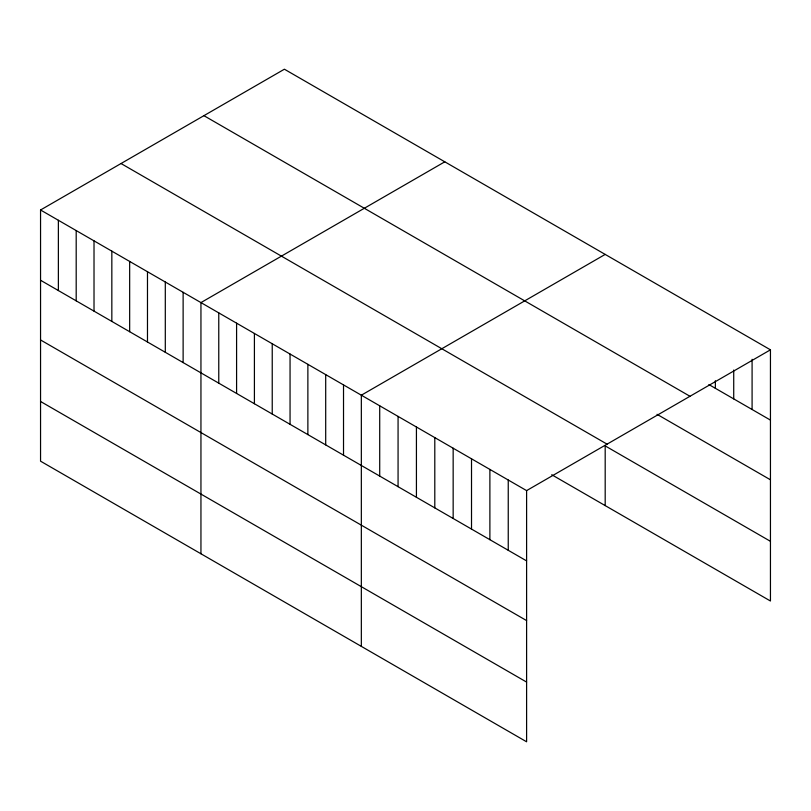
<?xml version="1.0" encoding="UTF-8"?>
<svg xmlns="http://www.w3.org/2000/svg" width="811" height="811" viewBox="0 0 811 811"><rect width="100%" height="100%" fill="white"/><g stroke="black" fill="none" stroke-linecap="round" stroke-linejoin="round"><path stroke-width="1.22" d="M40.55 209.988L526.603 490.614L526.603 741.791L40.55 461.175L40.55 209.988L284.397 69.209L770.45 349.825L770.45 601.012L551.723 474.729M444.793 161.815L200.946 302.594L200.946 553.781M605.188 254.411L361.341 395.2L361.341 646.387M526.603 490.614L770.45 349.825M708.885 384.556L770.45 420.098M203.926 115.669L689.979 396.285M657.042 414.32L770.45 479.798M121.021 163.528L607.074 444.154M770.45 541.312L605.188 445.898L605.188 505.598M40.55 280.261L526.603 560.888M40.55 339.961L526.603 620.587M40.55 401.475L526.603 682.092M752.091 359.303L752.091 409.494M733.722 370.039L733.722 398.9M715.363 380.764L715.363 388.297M508.244 480.011L508.244 550.284M489.885 469.407L489.885 539.68M471.515 458.803L471.515 529.076M453.156 448.209L453.156 518.482M434.797 437.605L434.797 507.879M416.428 427.002L416.428 497.275M398.069 416.398L398.069 486.671M379.71 405.804L379.71 476.077M343.519 384.911L343.519 455.184M325.698 374.621L325.698 444.894M307.876 364.332L307.876 434.605M290.054 354.042L290.054 424.315M272.232 343.752L272.232 414.026M254.411 333.463L254.411 403.736M236.589 323.173L236.589 393.447M218.767 312.884L218.767 383.157M183.124 292.305L183.124 362.578M165.302 282.015L165.302 352.288M147.48 271.726L147.48 341.999M129.659 261.436L129.659 331.709M111.837 251.146L111.837 321.42M94.015 240.857L94.015 311.13M76.193 230.567L76.193 300.84M58.372 220.278L58.372 290.551"/></g></svg>
